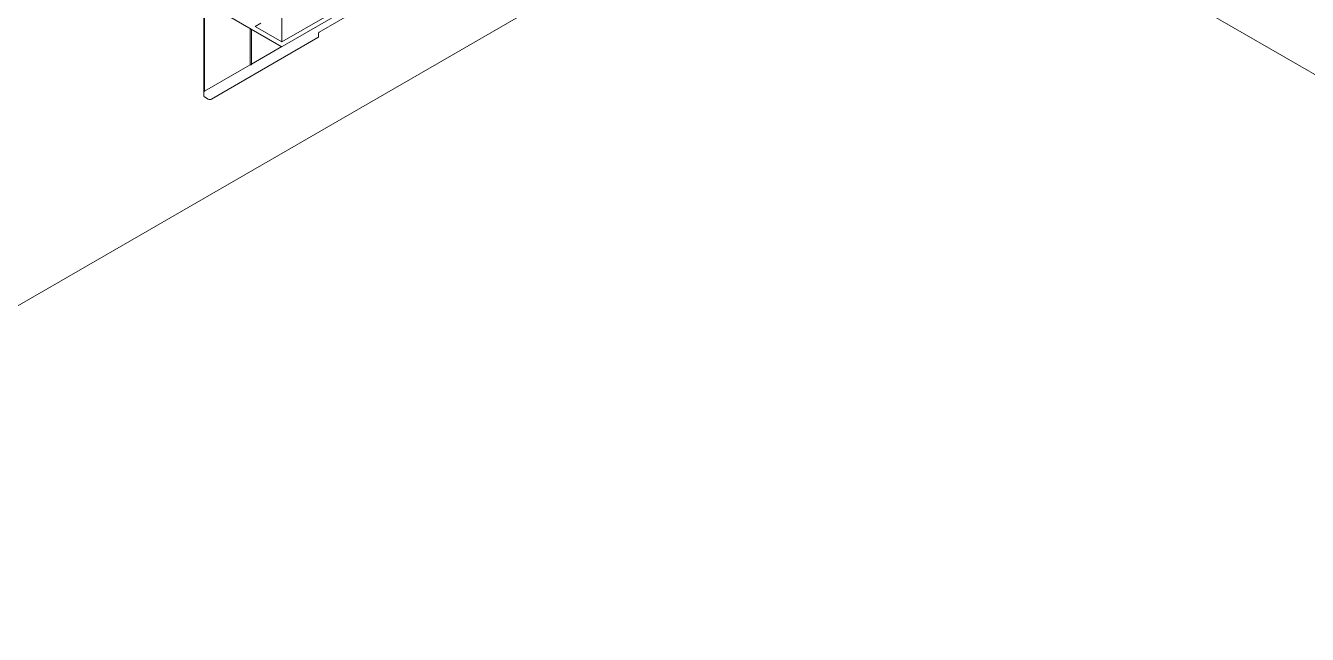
# Model space of a CAD drawing. Header units: millimetres. Extents: x 39 to 459, y 26 to 647.
# Drawn here: x 85.9 to 94.73, y 98.9 to 103.1 of the extents above; entities that cross this region are included whole.
import ezdxf

# ---------------------------------------------------------------- set-up
doc = ezdxf.new("R2010")
doc.units = ezdxf.units.MM

msp = doc.modelspace()

# ---------------------------------------------------------------- linework, layer by layer
at = {"color": 7, "linetype": 'Continuous', "lineweight": 15}
for p, q in [((46.4404, 78.4239), (91.6952, 104.5425)), ((91.6952, 104.5425), (127.0505, 84.1374)), ((87.6619, 102.9528), (85.8998, 103.9698)), ((87.6647, 103.7347), (87.6647, 102.9838)), ((87.9239, 103.0519), (88.6217, 103.4546)), ((88.369, 103.3576), (87.6675, 102.9528)), ((87.1273, 103.2613), (87.1273, 102.6373)), ((87.4808, 103.0899), (87.5204, 103.1128)), ((87.9775, 103.1643), (87.6647, 102.9838)), ((87.9146, 103.0139), (87.181, 102.5905)), ((87.4483, 103.076), (87.4483, 102.8264)), ((87.4568, 103.0711), (87.4568, 102.8313)), ((87.6647, 102.9838), (87.4808, 103.0899)), ((87.9193, 103.0204), (87.9193, 103.0454)), ((87.6666, 102.9524), (87.4568, 102.8313)), ((87.4568, 102.8264), (87.4568, 102.8313)), ((87.4483, 102.8264), (87.132, 102.6438)), ((87.4568, 102.8264), (87.4483, 102.8264)), ((87.1273, 102.6373), (87.1273, 102.6123)), ((87.132, 102.6058), (87.1584, 102.5905))]:
    msp.add_line(p, q, dxfattribs=at)
at = {"color": 8, "linetype": 'Continuous', "lineweight": 15}
msp.add_line((87.132, 103.2586), (87.132, 102.6438), dxfattribs=at)
at = {"color": 7, "linetype": 'Continuous', "lineweight": 15}
for centre, radius, start, end in [((87.9112, 103.0212), 0.00804, 294.36368, 354.31815), ((87.9273, 103.0446), 0.00805, 114.38081, 174.26197), ((87.6647, 102.9583), 0.00615, 242.63209, 297.36791), ((87.1353, 102.6365), 0.00804, 114.36368, 174.31815), ((87.1353, 102.6131), 0.00804, 185.68747, 245.65832), ((87.1697, 102.6124), 0.0246, 242.61018, 297.38489)]:
    msp.add_arc(centre, radius, start, end, dxfattribs=at)

doc.saveas('drawing.dxf')
